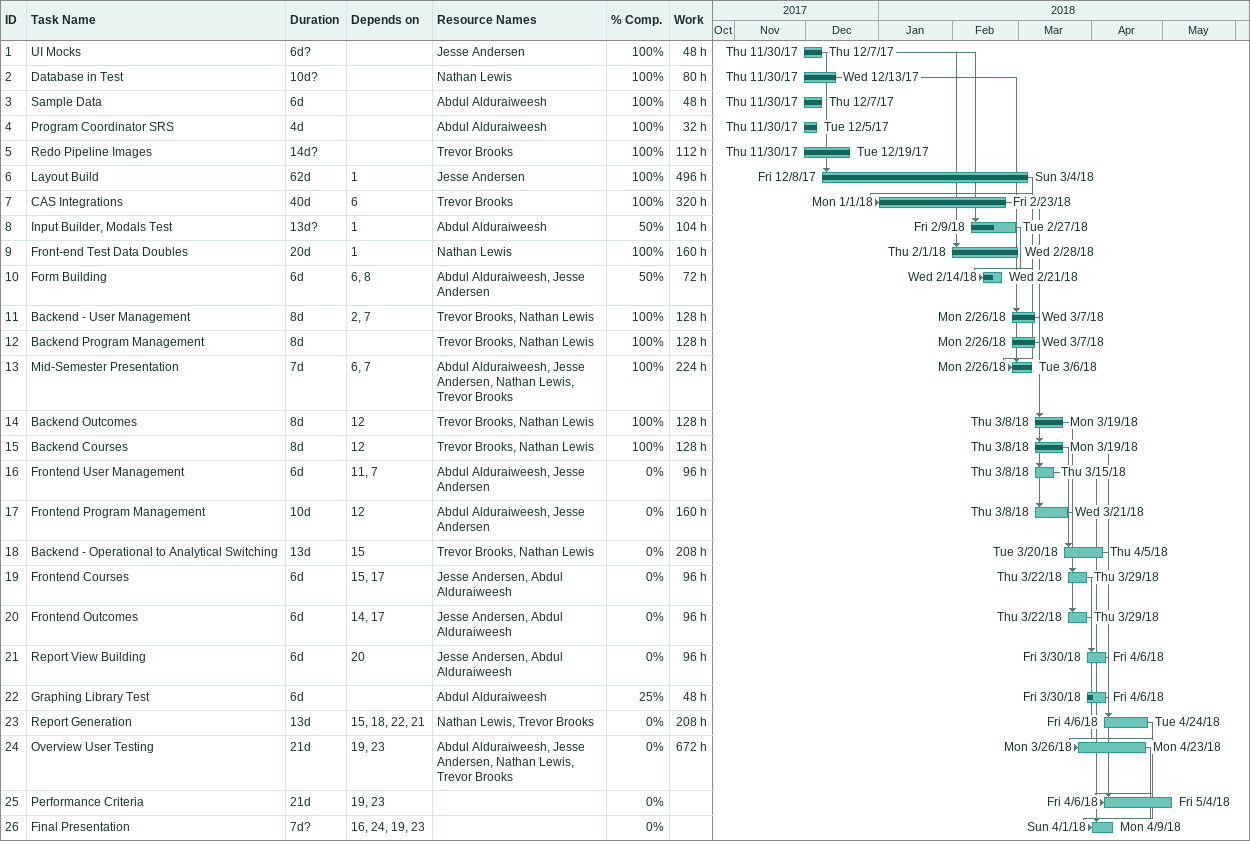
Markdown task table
| ID | Task | Duration | Start | Finish | Predecessors | Resources | % complete | Work (h) |
|---|---|---|---|---|---|---|---|---|
| 1 | UI Mocks | 6d? | 2017-11-30 | 2017-12-07 |  | Jesse Andersen | 100 | 48 |
| 2 | Database in Test | 10d? | 2017-11-30 | 2017-12-13 |  | Nathan Lewis | 100 | 80 |
| 3 | Sample Data | 6d | 2017-11-30 | 2017-12-07 |  | Abdul Alduraiweesh | 100 | 48 |
| 4 | Program Coordinator SRS | 4d | 2017-11-30 | 2017-12-05 |  | Abdul Alduraiweesh | 100 | 32 |
| 5 | Redo Pipeline Images | 14d? | 2017-11-30 | 2017-12-19 |  | Trevor Brooks | 100 | 112 |
| 6 | Layout Build | 62d | 2017-12-08 | 2018-03-04 | 1 | Jesse Andersen | 100 | 496 |
| 7 | CAS Integrations | 40d | 2018-01-01 | 2018-02-23 | 6 | Trevor Brooks | 100 | 320 |
| 8 | Input Builder, Modals Test | 13d? | 2018-02-09 | 2018-02-27 | 1 | Abdul Alduraiweesh | 50 | 104 |
| 9 | Front-end Test Data Doubles | 20d | 2018-02-01 | 2018-02-28 | 1 | Nathan Lewis | 100 | 160 |
| 10 | Form Building | 6d | 2018-02-14 | 2018-02-21 | 6, 8 | Abdul Alduraiweesh, Jesse Andersen | 50 | 72 |
| 11 | Backend - User Management | 8d | 2018-02-26 | 2018-03-07 | 2, 7 | Trevor Brooks, Nathan Lewis | 100 | 128 |
| 12 | Backend Program Management | 8d | 2018-02-26 | 2018-03-07 |  | Trevor Brooks, Nathan Lewis | 100 | 128 |
| 13 | Mid-Semester Presentation | 7d | 2018-02-26 | 2018-03-06 | 6, 7 | Abdul Alduraiweesh, Jesse Andersen, Nathan Lewis, Trevor Brooks | 100 | 224 |
| 14 | Backend Outcomes | 8d | 2018-03-08 | 2018-03-19 | 12 | Trevor Brooks, Nathan Lewis | 100 | 128 |
| 15 | Backend Courses | 8d | 2018-03-08 | 2018-03-19 | 12 | Trevor Brooks, Nathan Lewis | 100 | 128 |
| 16 | Frontend User Management | 6d | 2018-03-08 | 2018-03-15 | 11, 7 | Abdul Alduraiweesh, Jesse Andersen | 0 | 96 |
| 17 | Frontend Program Management | 10d | 2018-03-08 | 2018-03-21 | 12 | Abdul Alduraiweesh, Jesse Andersen | 0 | 160 |
| 18 | Backend - Operational to Analytical Switching | 13d | 2018-03-20 | 2018-04-05 | 15 | Trevor Brooks, Nathan Lewis | 0 | 208 |
| 19 | Frontend Courses | 6d | 2018-03-22 | 2018-03-29 | 15, 17 | Jesse Andersen, Abdul Alduraiweesh | 0 | 96 |
| 20 | Frontend Outcomes | 6d | 2018-03-22 | 2018-03-29 | 14, 17 | Jesse Andersen, Abdul Alduraiweesh | 0 | 96 |
| 21 | Report View Building | 6d | 2018-03-30 | 2018-04-06 | 20 | Jesse Andersen, Abdul Alduraiweesh | 0 | 96 |
| 22 | Graphing Library Test | 6d | 2018-03-30 | 2018-04-06 |  | Abdul Alduraiweesh | 25 | 48 |
| 23 | Report Generation | 13d | 2018-04-06 | 2018-04-24 | 15, 18, 22, 21 | Nathan Lewis, Trevor Brooks | 0 | 208 |
| 24 | Overview User Testing | 21d | 2018-03-26 | 2018-04-23 | 19, 23 | Abdul Alduraiweesh, Jesse Andersen, Nathan Lewis, Trevor Brooks | 0 | 672 |
| 25 | Performance Criteria | 21d | 2018-04-06 | 2018-05-04 | 19, 23 |  | 0 |  |
| 26 | Final Presentation | 7d? | 2018-04-01 | 2018-04-09 | 16, 24, 19, 23 |  | 0 |  |
